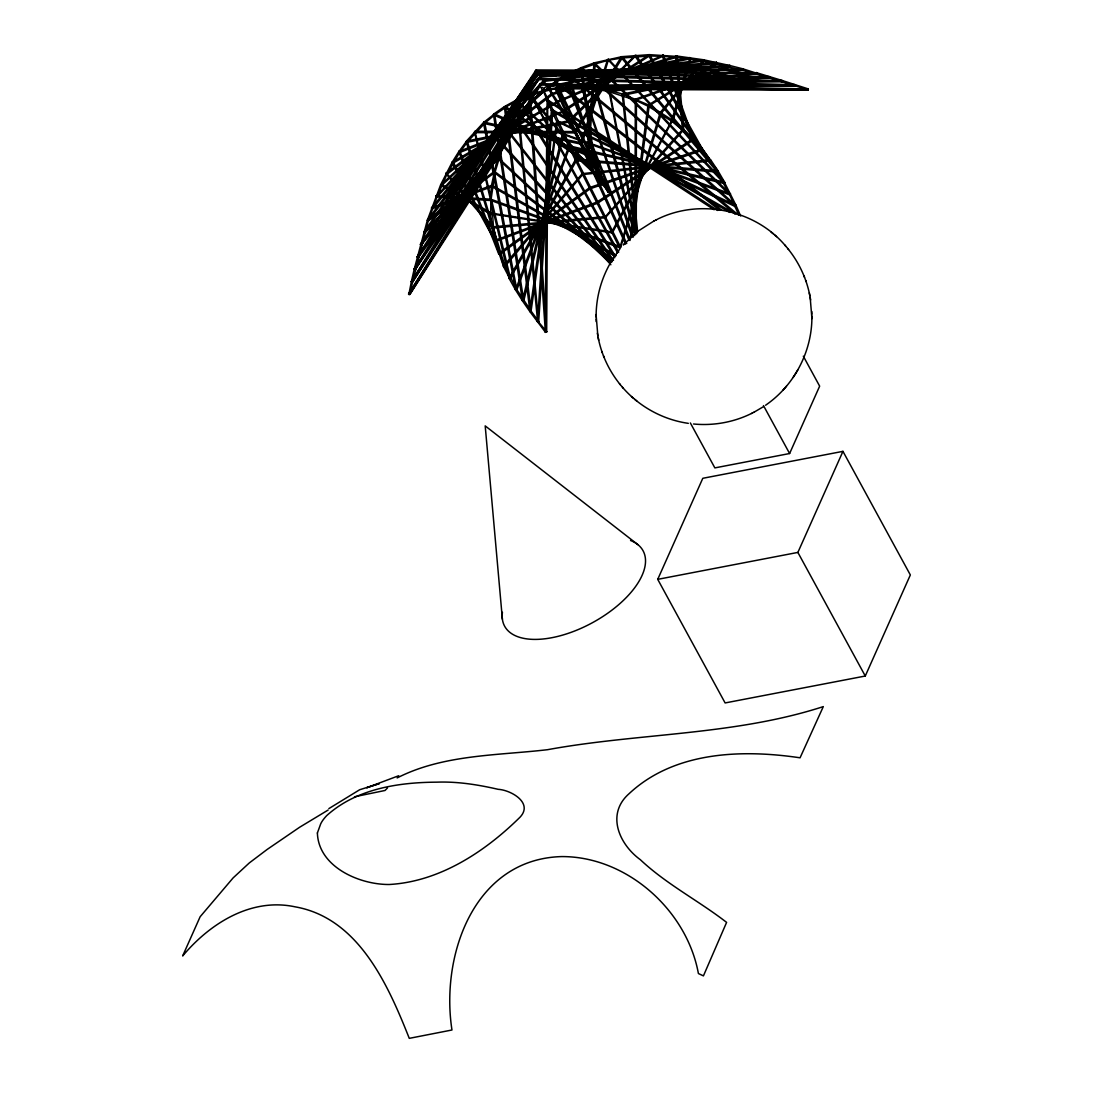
<?xml version="1.0" encoding="UTF-8"?>
<svg xmlns="http://www.w3.org/2000/svg" width="1093" height="1093" viewBox="0 0 1093 1093"><rect width="100%" height="100%" fill="white"/><g stroke="black" fill="none" stroke-linecap="round" stroke-linejoin="round"><path stroke-width="1.5" d="M558.086 142.992L493.845 115.12L493.626 114.096L504.679 106.445L516.647 99.873L529.49 94.463L543.795 90.569L576.653 159.701L620.592 246.977M518.109 114.956L505.485 106.486L505.444 107.579L494.323 115.107L494.446 113.904L588.348 154.66L609.184 191.562L607.995 192.19L608.924 192.259L529.039 95.296L530.201 94.681L593.034 171.724M634.937 234.011L635.306 99.203L729.755 65.498L743.254 68.914L743.226 70.212L743.076 68.886L756.561 73.19M636.276 233.929L636.427 99.559M530.296 95.023L529.039 95.241L530.05 94.572M545.967 222.794L545.366 331.944L538.357 230.486M545.994 219.392L546.063 207.451M546.145 192.108L547.183 99.504L644.023 162.365M547.32 222.835L546.678 332.026L542.046 264.26M547.347 219.42L547.415 205.785M547.443 202.369L547.456 198.953M547.484 193.844L547.511 190.428M547.579 176.793L547.702 99.531M683.781 129.807L605.235 217.835L604.511 217.603L682.606 129.343L683.781 129.807L677.195 56.549L676.649 57.232L676.43 55.962L703.537 59.76L730.206 65.607M605.303 217.753L492.437 228.068L493.394 227.166L446.422 173.09L447.324 173.896L460.057 151.667L504.788 266.132L516.784 289.549L531.089 310.958M630.388 69.501L689.847 57.587C689.765 59.09 690.175 57.055 690.653 58.435L672.974 121.145L671.785 121.214L682.674 130.327C683.057 130.368 682.865 128.728 683.59 130.19M756.629 73.45L756.192 72.575L782.274 80.513L808.233 88.902L808.355 89.858L755.946 73.887L716.502 63.736L716.625 62.438L717.09 63.654L648.272 106.253L671.949 121.46L672.741 120.394L648.914 105.119L622.819 94.08L608.992 90.323L756.534 72.835M467.449 141.407L504.788 266.105L503.572 266.665L494.869 241.061L492.151 227.631L490.62 213.859L490.935 199.213L620.223 246.649L620.004 247.879L490.538 200.333L491.385 185.837L497.383 158.239L502.343 144.904L503.518 145.533L516.688 120.449M491.659 199.923L490.921 200.552L495.061 172.134L503.245 145.301L465.632 191.548M665.418 84.612L595.548 89.189L581.818 87.618L582.077 86.62L659.94 84.243M582.678 87.139L581.941 86.634L633.421 237.031M589.646 141.625L588.662 155.329L587.856 155.903L580.752 143.716L581.271 142.923L582.009 143.716L599.524 89.066M575.505 131.911L588.594 154.933L587.406 155.575L588.676 155.274M460.016 152.05L459.197 152.351L459.033 151.38L507.753 132.239M508.245 133.496L459.661 152.528L460.057 151.708M474.827 132.335L475.578 131.775L474.499 132.185L509.133 278.428L510.417 277.991L509.775 278.633L503.504 266.542L504.761 266.077M648.272 106.322L635.498 100.255L608.924 91.648L608.951 90.336M661.402 113.085L620.633 247.524L619.895 247.592L660.158 112.593L661.443 113.03L661.197 112.333M475.701 180.673L412.567 282.131L428.47 220.089L437.05 196.795L436.517 195.893L491.126 199.213M648.75 105.106L648.122 106.117L649.16 105.625M538.453 72.78L538.63 73.573L564.029 72.684M663.547 55.306L693.631 139.125C694.315 140.273 691.186 139.207 693.481 138.948L702.635 149.276L710.628 160.398L636.112 55.442L605.618 86.21M432.664 208.558L431.598 207.848L432.309 208.012M620.182 246.649L619.485 247.633L575.424 160.275L551.459 110.584L543.043 90.391L543.686 91.47L533.849 100.488L533.712 99.545L618.72 252.21M543.781 91.375L543.453 90.541L543.426 91.675L556.214 88.465L555.79 89.271L568.825 88L569.33 87.044L630.06 239.353M604.361 217.302C605.918 216.592 603.882 216.592 604.812 218.026M684.136 83.382L769.24 77.794C769.13 76.783 769.253 77.48 769.486 76.592M608.91 91.607L609.238 90.405L595.535 87.836L768.925 76.647M682.947 82.808L622.709 95.392L622.491 94.667L623.242 94.626L637.67 231.812M622.778 94.176L623.256 94.681M465.167 196.849L414.862 269.834L414.288 269.015L454.005 205.634M415.504 269.506L458.8 200.525M505.499 117.388L424.835 232.959L424.603 232.071M497.383 158.335L580.301 235.432M498.668 158.54L497.643 157.857L423.729 232.249L532.51 76.346M536.759 74.16L536.745 75.485L536.759 74.133L691.869 78.163M543.44 218.381L570.027 146.216M582.268 87.098L568.743 86.648L555.75 87.918L542.989 90.446L542.975 91.156L543.672 91.552L555.736 82.617L555.763 81.524L664.312 165.63M768.762 76.92L769.158 77.794M795.472 85.09C794.024 86.087 795.964 84.817 795.499 85.213M681.813 85.664L794.966 84.653L794.666 85.814L795.431 85.527M463.978 196.194L414.274 269.042L415.463 269.657M647.917 105.57L648.846 105.174L647.958 105.515L629.992 240.487M717.09 63.654C715.874 62.342 717.445 63.462 716.707 62.533M595.371 167.051L594.168 167.543L595.316 167.147M587.474 155.602C589.66 154.796 585.875 157.228 587.556 151.872M596.122 317.161C595.945 297.132 601.587 277.048 612.162 260.038M811.894 316.014C812.372 350.976 794.406 385.474 765.578 405.23M542.319 223.518L499.692 254.423L493.489 227.399L491.604 199.8M547.989 99.955L546.732 99.941M634.268 157.884L551.733 110.871L552.334 109.696M697.867 144.208L635.019 56.235L636.085 55.429M730.261 193.885L594.469 62.807L595.248 63.503L593.663 85.541M543.153 90.364C543.426 92.604 542.852 90.623 543.617 91.02M557.731 121.145L557.416 121.938L557.635 120.94L651.387 165.344M581.736 68.627L581.039 67.684L594.387 62.82L621.794 56.672L649.297 54.65L677.168 56.44M594.237 167.393L595.357 166.915L594.182 167.598L608.091 192.286M710.751 159.92L718.142 171.041L717.732 171.697L701.542 150.083L692.525 139.89L693.427 138.92M652.22 166.027L701.843 149.003L702.403 149.714M716.257 63.244L716.639 62.465M504.693 266.692C503.545 267.457 503.832 264.971 504.679 266.719L583.238 173.924M464.593 195.961L411.405 281.447L408.823 294.55L409.834 294.359L412.608 281.926L524.982 110.256L533.985 100.283L409.725 294.591L468.214 201.098M673.315 82.959L538.111 79.57L538.904 78.901L538.207 78.245L683.617 81.879M452.338 204.309L418.414 257.388L417.758 256.568L418.51 257.101M509.557 132.349L509.311 133.25L508.395 132.731L515.65 120.462L516.77 121.241L524.982 109.614L615.045 255.557M544.068 221.865L537.537 321.67L538.781 321.574L530.938 310.863M544.628 213.408L544.847 210.02M545.065 206.645L551.391 110.229L552.498 109.819M545.653 218.586L538.671 321.902L517.59 100.447M545.981 213.518L546.309 208.435M547.306 193.215L552.744 110.325M730.356 66.113L729.96 66.823L635.129 70.171M523.807 110.174L524.913 110.311M585.93 162.147L595.316 167.612L594.182 167.598L591.327 147.227M568.415 74.01L602.284 179.266L601.095 179.607L601.737 180.085L602.298 179.32L601 179.703L584.714 128.796M538.63 321.916L537.633 321.957L516.511 99.969L602.27 179.348M577.582 138.251L574.331 132.28L575.205 131.734L575.505 132.526L601.696 90.774M684.573 82.467L743.185 70.225L742.502 69.351L743.445 69.119L622.45 94.053L622.709 95.392M587.802 148.47L592.064 88.998M592.433 83.901L593.895 63.503C595.808 61.905 593.895 65.266 595.248 63.558M590.384 131.42L593.431 88.943M412.594 281.734L411.323 281.693L414.22 269.165L427.377 220.117L440.67 184.69L452.147 162.215L495.17 137.294M493.367 227.112L493.08 228.068L492.178 227.699L492.765 226.838L604.757 216.674M485.032 145.547L447.078 174.17L446.395 173.077M446.518 174.033L446.053 173.459L446.682 174.238L447.324 173.363L437.063 196.754M518.915 119.984L552.785 94.422L548.618 86.484M484.103 173.145L408.536 293.99L409.807 294.331M411.323 281.693L490.361 160.726M414.862 269.834L414.602 268.905M537.975 72.671L539.245 73.122L538.125 72.712M460.385 197.929L420.928 245.16L420.422 244.34L535.857 70.239L756.342 72.835M421.474 245.174L421.297 244.217M425.027 232.631L424.371 232.003M427.718 219.748C427.076 222.098 430.082 219.392 427.664 219.775L494.473 171.382L612.872 259.82M482.846 148.361L428.565 220.731L427.964 219.871L427.609 220.663L428.538 220.786L427.486 219.939L481.726 147.623M495.02 172.161L494.596 171.423L494.787 172.571L428.415 220.909L427.363 220.199M534.45 73.573C539.655 70.621 533.808 70.881 536.964 70.458L743.049 68.886L743.172 70.13M575.533 132.485L557.949 101.772L552.156 93.438L565.245 89.325M551.459 110.338L552.184 109.806L551.692 110.776M600.986 179.648L602.161 179.061M609.156 191.548L556.009 81.852M491.194 199.227L490.921 200.552L435.834 196.863L472.996 156.258M578.129 72.684L540.926 75.472L541.513 76.537L497.739 129.698M480.934 149.7L436.913 197.013L435.793 196.59L436.763 196.234M459.852 152.214L467.421 142.008M736.204 205.689L724.331 182.094L723.908 183.146L724.755 182.422L718.115 171.014L717.363 171.97L718.115 171.014L622.341 56.891L622.026 58.011L649.379 56.003L649.884 55.005L702.567 149.208M683.603 129.384L672.646 120.367L612.353 232.918L490.661 213.75L491.385 213.135L612.886 232.071M491.85 213.859L491.331 214.46L491.864 213.641M509.475 132.226L508.436 132.308L502.425 145.547L594.879 247.237M717.486 172.079L575.956 160.657L576.079 159.305L653.614 165.562L569.562 145.902M502.507 145.642L503.408 144.782L610.7 262.593M503.449 144.822L503.463 145.478M693.495 139.112L692.634 139.931L682.647 130.299L683.48 129.288L682.442 129.958L675.843 56.645L676.786 56.03L627.3 70.69M692.771 139.945C693.864 139.972 692.511 139.439 692.743 138.825L649.051 167.653M523.711 300.575L522.919 300.698L523.752 300.63L494.705 114.451M546.978 100.556L547.907 100.173L547.06 100.583L627.71 153.321M575.424 160.247L576.598 159.619L576.025 160.657M435.82 196.33L436.189 197.205M490.388 199.841L491.563 199.787L490.388 199.937M673.001 121.036L671.73 120.585L611.725 231.948L612.23 232.932M612.941 232.536L611.875 232.358L612.845 231.921M646.25 169.511L590.234 188.747C589.714 187.49 590.958 188.583 589.933 187.463L649.023 167.133M537.961 72.78L538.589 73.559M543.112 91.443C541.677 91.252 546.514 90.145 542.47 87.372M574.945 132.895L525.077 132.759M524.818 110.42L523.848 109.628L524.9 109.532M542.688 220.909L510.445 278.155M575.437 160.302L576.107 159.305M589.4 188.365L589.865 187.449M724.755 182.599L724.031 183.173M631.754 237.304L649.242 105.775M717.008 171.492L718.046 170.986M539.491 71.591C534.012 69.925 537.046 73.682 536.035 71.428L769.54 76.688M536.636 72.411L456.915 197.136M530.87 311.532L529.859 311.286L542.347 223.054M543.289 216.4L556.72 121.514L557.512 121.009L546.514 203.189M504.392 107.087L529.941 311.573L531.048 311.286L543.686 223.163M536.499 227.303L503.6 265.9L503.873 266.706M556.419 88.355L626.726 243.534M533.999 99.818L533.439 100.474L532.947 99.531L523.861 109.505L515.568 120.804L516.702 120.654M491.864 159.428L516.839 289.563L515.595 289.823L568.852 146.271L569.289 147.227L646.646 165.316M516.811 289.932L515.759 289.877L516.811 289.959L542.265 221.565M568.811 146.435L570.068 146.421M536.116 74.625L536.882 75.444L536.253 74.392M496.14 240.843L495.43 241.444L597.68 203.189L693.358 140.013M768.857 76.824L768.898 77.712M503.914 266.665L466.178 141.803L467.176 142.213L484.65 123.318L484.363 122.225L510.226 127.717M581.271 143.224C582.501 144.399 579.809 142.404 581.968 143.811M568.1 87.549L569.303 87.03M640.744 69.405L716.776 63.722L689.874 58.899L690.653 58.435M565.928 87.959L555.504 88.588L646.168 89.599M552.744 94.422L552.307 93.233M475.414 178.569L537.647 78.559L538.89 78.764L538.275 78.245M581.517 68.859L594.797 64.118M581.394 87.481L582.501 87.508L581.872 87.809M729.919 65.498L729.878 66.81L729.919 65.498L587.679 70.485M587.324 155.274L588.239 154.605M506.1 132.54L453.035 163.171L453.322 162.242L495.853 241.485M755.714 73.094L756.192 72.575M608.514 86.333L540.352 85.022C541.021 82.276 540.693 85.8 540.475 83.683L644.46 85.691M555.722 87.932L556.132 88.793L555.176 88.779L625.497 244.108M635.552 233.56L596.191 88.328L582.227 86.88M661.388 113.166L703.906 60.866L703.646 59.814L660.213 112.497L661.156 112.634L660.5 113.371L661.128 112.319M516.811 131.064L466.67 140.997L458.787 151.749L498.736 254.136L499.925 253.521M515.554 289.44L516.538 289.536L515.582 290.041L522.604 301.122C525.665 299.605 520.377 300.78 523.766 300.917L542.251 223.956M581.025 67.711L567.745 73.887L567.813 74.83L568.592 74.119M522.481 300.52L562.594 133.483L653.327 165.699M545.776 209.214L563.838 133.92M608.446 91.102L609.621 90.828L635.73 224.502M723.771 183.187L724.645 182.353L608.664 59.391L607.667 59.418L723.867 183.2M600.549 85.841L608.569 59.391L607.845 60.279L621.999 58.025L622.286 56.877M685.366 83.464L782.151 80.499L781.973 81.825L782.588 81.183L668.602 85.322M729.741 65.621L730.069 66.823L635.593 100.228M622.327 95.31L636.331 232.017M635.142 99.736C636.522 98.425 635.702 100.706 635.675 98.985M420.86 245.146L421.625 244.887L421.01 244.094M621.944 94.872L622.477 95.296M755.618 72.958L756.397 73.627M682.592 130.19L683.535 129.561L682.797 130.327M717.076 171.642L729.509 194.554L738.786 215.02M516.77 289.385L515.595 290.069L509.174 278.524L510.404 278.032L474.977 131.283L508.259 131.365M609.143 90.405L609.552 91.115M676.225 56.085L676.676 57.26L626.125 72.439M689.97 57.587L671.689 120.695L672.905 121.255M621.289 57C621.985 57.956 622.204 55.839 621.289 57L603.199 85.828M494.828 171.505L494.979 172.175L493.995 171.478M533.971 100.242L532.988 99.477L543.344 90.678M494.501 113.932L483.707 122.348L466.383 141.161C467.599 141.352 466.315 140.956 466.971 142.322L507.056 134.384M470.946 185.714L418.455 257.279M510.39 278.578L509.83 278.647M648.627 105.638L648.955 106.267M660.459 113.358L660.964 112.552L660.555 113.317M420.491 244.272L420.737 245.215M698.55 79.68L782.151 81.852L782.301 80.609M567.8 73.873L568.702 74.338M580.725 143.265L591.04 111.09M592.064 107.865L598.254 88.56M599.292 85.35L607.544 59.596M702.84 60.033L703.906 60.866M635.948 56.29L635.17 55.36L603.555 86.361M735.835 205.361L735.261 206.317L736.013 205.511L581.613 67.821M515.623 289.877L483.489 123.003L484.418 122.238M769.076 77.794L535.693 72.698L537.141 70.758M730.056 194.472L730.52 193.871M555.053 82.535C556.036 82.371 554.971 81.114 555.709 82.631L568.018 74.611M555.75 81.647L555.08 81.442L567.732 73.9M595.535 87.864L596.136 88.273M540.953 84.776L531.13 100.488M609.088 91.361L635.716 231.484M608.801 60.101L594.729 64.132M689.369 57.984L690.038 58.899L662.836 56.276L649.16 55.975L649.898 55.033M441.914 185.236L441.531 184.567M459.101 152.173C460.399 150.957 458.076 151.421 459.743 152.433M546.568 331.548L545.503 332.381L546.596 331.575L538.029 321.397M608.664 59.473L607.831 60.334M615.632 256.377L491.686 186.452L492.478 185.482L492.26 186.548L431.667 208.927L431.516 207.93L472.094 158.69M532.933 100.337L532.96 99.545L617.545 252.866M467.312 142.131L466.834 142.322M569.248 121.883L601.97 89.79M595.07 98.794L574.276 132.007L575.096 131.679M735.398 206.577L735.999 205.525M635.539 100.173L636.03 100.283M609.115 91.511L595.412 89.175C596.136 87.085 595.548 89.995 594.906 88.601L634.691 235.582M421.57 245.037L516.101 102.305M657.726 579.345L702.799 478.297L842.949 451.354L910.346 574.959L865.273 676.02L725.124 702.949L657.726 579.345L797.876 552.416L842.949 451.354M690.352 422.95L714.863 467.9L789.611 453.527L819.654 386.157L803.328 356.195M702.416 149.659L701.46 149.973L648.696 55.661C648.859 53.967 650.226 55.593 649.146 54.691M556.829 121.446L644.665 163.663M663.314 56.126L608.924 80.158M498.627 158.717L461.629 195.975M537.606 321.779L538.439 321.998M649.611 55.77L602.899 86.224M531.102 311.286L530.037 311.382L531.184 311.368L505.649 106.923M536.895 70.485L535.529 70.512L536.239 71.469M756.206 73.832L685.27 82.481M535.515 70.539L535.966 71.537L451.149 203.64M535.488 71.728L535.966 72.78M541.527 76.455C540.215 73.846 541.663 77.712 541.103 76.209M536.157 74.488L460.317 195.538M441.832 185.277L441.162 184.922L441.736 185.414L481.904 148.47M589.66 187.586L498.954 253.289L499.761 254.382M507.234 135.204L516.606 121.296M537.688 78.546C539.177 79.488 537.742 78.696 538.084 79.543M474.471 131.98L475.564 131.72M611.725 231.948L612.435 231.593M509.188 277.95L538.18 226.196M539.833 223.245L575.437 159.674M543.522 219.433L576.639 160.302M582.104 87.946L610.946 87.085M529.955 311.396L530.692 310.877L529.914 311.163M542.825 90.705L543.248 91.58M552.662 94.476L552.102 93.738L552.58 94.531L570.601 89.107M493.954 115.161L493.64 114.519L494.637 114.902L484.568 123.4L483.612 123.031L484.773 122.785L491.222 156.094M648.982 54.896L600.74 86.005M581.421 68.955L568.319 75.116L567.404 74.72L568.155 74.447M570.013 146.886L569.289 147.227M480.21 173.418L482.915 169.073M487.423 161.832L538.822 79.242M613.118 258.535L619.854 248.985M793.149 377.454L797.753 370.076M464.211 191.876L537.291 75.171M487.697 167.393L499.378 148.703M510.171 131.461L514.666 124.274M518.26 118.522L539.901 84.038M470.004 198.216L474.499 191.029M475.4 189.595L478.092 185.291M479.895 182.408L487.984 169.47M490.689 165.166L499.665 150.793M503.272 145.041L516.757 123.482M518.547 120.613L529.34 103.357M458.814 151.572L452.119 162.27L453.335 162.283M596.887 95.911L601.396 88.711M604.402 86.456L622.464 57.669M662.59 55.046L663.369 55.142L623.83 72.111M610.249 263.099L614.867 255.721M449.319 206.509L417.184 256.828L418.141 256.623M467.982 201.044L408.563 294.099M469.812 198.175L532.865 99.641M544.683 81.046L508.737 119.806M568.333 120.913L569.275 121.391L568.141 121.132L601.123 88.738M492.205 157.898L504.283 139.426L491.932 157.624M510.786 129.493L523.848 109.532M517.973 99.49L534.819 74.051M650.718 165.972L582.35 173.65L582.965 174.538L710.368 160.985L700.818 148.334M464.935 194.8L471.629 184.99M475.455 179.389L479.281 173.773M481.193 170.973L515.609 120.544L516.128 121.009M466.124 195.442L476.644 180.031M478.556 177.23L489.063 161.819M492.246 227.672L492.888 226.866M574.331 131.857L575.014 131.556M522.973 92.358L535.597 74.283M420.504 244.313L458.268 198.393M414.247 269.124L415.217 269.028M498.531 158.567L497.52 158.717L498.463 158.936M432.514 208.818L479.567 151.736M563.209 111.951L563.1 111.008L563.114 112.019L598.65 88.984M590.329 188.679L545.065 221.524M459.866 198.571L417.184 256.869L417.909 256.554M465.809 190.455L509.297 132.226L476.89 177.612M495.32 240.255L597.024 202L597.775 202.588L597.024 202L644.829 170.44M424.945 232.782L423.934 231.948M483.775 144.891L507.33 113.481M510.404 109.382L513.478 105.297M520.637 95.733L538.057 72.521M493.08 134.712L496.154 130.613M500.252 125.148L506.401 116.965M513.56 107.401L539.163 73.272M701.911 148.99L701.46 149.973M447.133 174.006L446.572 173.186L447.297 173.309M436.585 195.907L435.834 196.234L436.544 196.125M475.305 154.796L478.502 150.902M485.989 141.83L493.462 132.745M499.884 124.971L506.291 117.197M509.502 113.303L540.898 75.499M493.462 134.89L495.594 132.294M461.369 194.636L502.466 144.741M539.778 223.45L582.446 173.377M503.217 145.314L503.286 145.506M557.867 121.774L557.061 122.061M431.585 207.943C432.965 209.228 430.874 207.752 432.145 207.93M452.994 163.171L452.912 162.147M692.675 138.838L692.593 139.89M581.326 68.955L581.503 67.957M625.087 242.974L623.352 244.928L638.134 231.074L654.024 220.95M654.461 166.792L735.876 205.361L735.63 206.345M782.93 390.215L786.468 386.225M492.205 227.494L493.462 227.44L492.861 228.191M710.04 159.715L655.814 165.439M446.245 173.159L446.463 174.006M516.702 121.309L515.841 121.296M423.838 232.112L424.835 232.959L459.251 198.352M475.045 131.42L475.059 132.636L523.41 132.745M497.315 130.108L499.638 127.621M501.96 125.121L543.658 80.295M492.519 137.24L497.151 132.253M499.474 129.766L506.428 122.293M593.909 63.558L594.483 64.063L595.057 63.066M730.015 194.335L730.192 194.322M441.367 184.498L478.502 149.782M458.855 151.503L459.238 151.244M536.731 70.635L536.035 70.212L535.925 71.414M548.044 86.115L547.361 86.566L618.829 71.824M635.129 55.388L635.825 56.453L635.033 56.262M567.704 74.952L735.043 213.927M583.402 174.32L582.323 173.992L582.883 173.186M503.613 265.872L504.365 265.954L503.545 266.583M387.509 787.93L385.037 790.471L354.474 796.783M581.941 86.675L581.9 87.946M484.664 122.689L483.721 122.348M781.905 80.691L703.796 78.477M555.9 89.243L555.285 88.943M510.185 278.387L509.447 278.701M491.044 138.224L504.857 125.504M507.371 123.195L539.997 93.137M543.768 89.667C544.464 85.213 549.82 86.743 548.208 87.194L599.319 77.084M496.96 134.589L527.086 106.854M532.1 102.223L543.399 91.826M545.913 89.503L548.426 87.194M676.676 57.191L675.857 56.754M703.496 59.801L703.619 59.855M523.465 300.889L522.632 301.135L530.009 311.765L545.53 332.409M609.416 91.58L678.507 83.3M497.602 157.884L498.463 158.608M756.042 72.644L756.151 73.914M735.425 206.563L580.492 68.476L582.788 85.186M491.194 214.46L491.385 213.135M446.327 173.063L486.986 142.391M492.396 138.305L518.15 118.877M552.033 93.315L520.855 116.828L595.207 166.737M491.809 140.423L494.514 138.387M499.938 134.302L514.844 123.044M620.455 247.182L620.004 247.114M548.959 85.964L555.353 81.538L554.752 82.344L607.968 192.149L609.156 191.507L595.166 174.333M581.203 143.251C580.602 144.399 582.692 143.347 580.82 143.839M703.25 59.842L703.427 61.085L703.291 59.814L642.329 67.547M580.902 67.711L580.52 68.531M582.009 87.973L568.497 87.59L568.743 86.648L609.184 86.306M590.247 188.693L589.469 188.447M563.073 134.33L563.482 133.1M717.5 171.738L717.309 171.833M494.787 172.571L493.858 172.325L612.08 260.926M596.491 88.765L562.417 110.885L563.469 111.09L514.011 129.78M545.407 331.889L546.65 331.889L545.503 332.067M763.351 406.733L753.979 412.225M568.661 86.661L568.606 87.987L573.893 87.959M441.654 185.414L440.739 185.345L441.326 184.895M328.856 808.615L359.679 789.733L379.298 783.626L366.715 787.739L398.726 775.729M648.176 105.16L716.311 62.533M397.142 777.929C443.13 754.416 497.26 755.564 547.47 749.702C639.05 732.925 734.168 735.521 823.302 706.611L800.062 757.804C741.928 749.17 674.367 751.328 629.09 793.682C605.918 814.025 619.021 844.165 640.32 859.685C666.347 884.196 698.454 900.591 726.599 922.383L703.427 975.885L698.4 973.535C686.8 910.004 626.658 856.311 561.652 856.584C474.007 859.03 440.37 955.378 451.969 1030.002L409.274 1038.35C387.96 984.643 358.436 917.915 295.055 906.821C251.048 897.408 209.911 923.448 182.654 955.965L200.142 916.74L233.11 877.911L249.3 862.937L267.129 849.466L299.646 827.237L328.119 810.05M499.583 134.74L505.485 131.338M508.436 129.63L511.387 127.936M514.325 126.228L517.276 124.52M520.227 122.826L557.116 101.526L558.017 101.936M513.478 128.277L557.772 102.141L588.744 89.066M743.008 70.212L630.634 71.1M543.508 91.662L529.791 95.774L530.296 95.173L539.232 223.655M595.644 89.189L595.726 87.932M483.857 122.293L483.994 123.523L530.979 133.51M498.954 253.289L499.897 253.521L498.736 254.136M656.114 219.898C698.646 197.901 754.894 209.214 785.607 245.98M693.509 423.988C713.456 425.956 733.963 422.24 751.902 413.277M562.991 112.005L514.516 131.051M653.887 221.032L656.456 219.72M751.56 413.455L754.115 412.143M616.261 255.175L491.836 185.25L492.26 186.548M585.028 89.23L557.061 101.567L557.949 101.772M592.789 85.8L616.069 75.54M596.505 85.637L605.823 81.538M703.414 61.085L639.104 69.296M693.877 86.648L808.301 88.957L601.71 88.096M548.03 87.29L547.866 86.784M431.749 207.752L491.836 185.25M649.269 54.882L649.379 55.934M649.447 168.418L702.266 150.287M808.028 88.875L807.932 90.2L669.859 87.522M544.095 80.158C544.956 79.27 543.822 83 544.095 80.103L610.14 71.646M573.401 86.866L615.865 74.119M577.131 87.139L580.41 86.169M585.301 84.694L608.159 77.822M611.424 76.852L616.329 75.376M716.707 63.736L716.065 63.025M592.461 171.861L516.456 101.007L517.372 99.996M522.468 300.821L493.476 114.615L494.378 114.123M595.589 87.836L594.975 88.779M508.587 133.141L509.557 132.95M621.425 57.82L716.981 171.751M412.252 282.24L411.719 282.103M604.279 76.1L617.49 73.45M635.661 69.802L690.161 58.885M497.643 158.936L498.312 158.567L497.602 158.294M520.159 130.395L568.592 120.804M510.39 133.715L520.418 131.734M523.752 131.064L568.825 122.061M493.626 114.615L494.473 114.218M505.185 107.018L505.13 106.977M627.081 69.487L633.858 68.627M544.246 81.401L618.788 71.892M540.516 83.724L540.407 84.981M562.922 134.166C563.824 131.857 562.608 135.218 562.553 133.619M710.272 161.013L710.409 159.92L709.699 160.753M606.847 70.553L620.359 69.556M623.734 69.296L633.872 68.545M645.69 67.67L652.453 67.179M655.827 66.919L716.639 62.41M541.062 76.77L556.282 75.663M564.726 75.034L581.613 73.778M593.444 72.903L615.4 71.277M411.938 281.297L412.608 281.666M807.782 90.132L681.964 89.722M730.438 193.83L656.524 166.86M614.348 86.975L638.08 86.251M648.245 85.937L653.341 85.787M656.729 85.678L663.506 85.473M629.459 86.128L637.902 86.046M648.026 85.964L673.37 85.732M676.745 85.705L680.119 85.678M577.268 87.932L582.337 87.877M614.416 87.604L795.13 85.992M565.914 71.591L581.244 71.482M584.659 71.455L625.524 71.141M572.746 87.987L594.906 88.068M649.584 89.612L678.548 89.722M511.592 131.379L574.822 131.543M542.907 71.632L755.96 73.9M658.095 85.964L663.205 86.06M639.186 86.934L652.822 87.194M657.931 87.29L666.457 87.454M697.129 82.207L715.71 82.672M724.167 82.89L795.335 84.721M696.979 83.546L794.966 85.992M536.608 75.444L690.025 79.461M494.077 172.557C495.785 172.107 492.26 171.902 494.883 172.148M524.831 110.366C522.563 109.505 526.43 109.601 523.875 110.325L614.785 257.716M515.718 120.435L516.729 121.159M575.301 131.775L574.358 132.608M656.989 165.835L717.636 170.74M516.32 100.597L517.18 101.13L530.119 95.296L529.299 95.678M688.317 423.346C662.945 419.726 639.104 406.61 622.395 387.195M424.289 232.932L424.057 232.85M513.464 128.4L531.294 132.185M532.906 132.526L581.558 142.882M532.605 133.852L581.203 144.18M417.717 257.456L417.54 257.388M658.492 166.696L724.331 182.094M653.231 166.86L724.003 183.419M498.504 158.048L611.274 262.238M494.91 241.088L495.716 240.597L494.992 241.293L452.119 162.898C452.065 160.985 453.13 163.458 452.119 162.898M594.182 167.543L587.392 155.52M734.988 206.304L735.603 205.593L734.961 206.235M562.977 134.343L729.851 194.909M568.674 87.946L628.803 239.873M492.396 185.359L491.754 186.479M562.772 145.027L587.802 155.889M571.912 152.733L504.624 107.538L517.372 100.925L516.456 101.007M650.8 166.573L735.302 206.591M609.006 191.316L609.143 191.466M552.402 109.683L735.138 213.791M637.205 159.564L641.632 162.078M650.472 167.12L730.056 212.452M441.681 184.403L491.727 213.285M440.957 185.55L490.907 214.351M504.679 107.565L505.485 106.486M652.521 167.912L717.677 210.457M630.538 155.179L633.38 157.023M650.376 168.131L714.112 209.747M576.12 155.548L583.129 160.261M568.456 73.996L738.513 215.048M601.177 179.949L594.961 174.183M435.957 196.125L436.64 196.822L436.025 196.234M508.491 132.472L607.571 258.986M666.99 167.707L721.926 210.293M554.957 82.59L719.768 210.334M637.929 544.683L485.196 425.887L502.397 619.225M771.084 232.017L773.052 233.697M774.513 234.927L776.522 236.648M631.494 396.54L633.489 398.248M634.965 399.478L636.932 401.158M517.098 100.078L517.481 100.132M584.058 238.916L610.372 263.263M594.1 63.968L729.646 194.786M683.562 129.302L693.468 138.92M539.819 84.667L542.688 91.32M547.989 86.812L547.538 86.265M600.59 253.508L610.864 264.779M446.149 174.006L492.246 227.877M787.711 248.494C798.778 262.033 806.484 278.332 809.804 295.506M598.199 337.669C601.519 354.842 609.238 371.142 620.305 384.681M784.774 244.982L788.559 249.491M619.458 383.684L623.242 388.193M509.543 132.267L611.779 262.142M458.8 152.187L459.62 152.542L458.896 152.009M515.691 120.64L612.408 260.981M516.757 120.49L613.528 260.216M662.331 55.893C664.12 57.191 662.18 54.445 662.29 55.811L692.402 139.713M543.549 81.019L543.781 80.295L547.347 86.962M548.235 88.396L574.371 132.608M562.444 111.582L563.25 111.664L562.485 111.541M763.474 405.585L789.611 453.527M797.876 552.416L865.273 676.02M736.217 205.785L740.699 216.045M804.052 276.064L804.503 277.294M805.664 280.382L806.115 281.598M601.888 351.577L602.352 352.793M603.5 355.881L603.964 357.11M581.394 87.522L631.604 235.883M567.404 74.72L584.195 127.212M636.713 229.516L637.356 232.85M810.173 297.405L811.921 318.609M596.081 314.565L597.844 335.77M809.312 292.924L810.651 299.96M597.352 333.215L598.691 340.251M581.845 68.312L584.14 85.022M584.605 88.369L592.679 147.063M593.608 153.771L595.453 167.188M583.252 88.533L590.644 142.199M539.696 230.418L541.8 260.872M528.998 95.159L537.879 223.723M811.826 311.532L811.867 314.183M596.15 318.992L596.191 321.643M630.552 540.502A78.819 38.938 -28.6 0 1 594.114 621.78A78.819 38.938 -28.6 0 1 502.438 612.299M587.406 155.302L588.567 154.933L587.419 155.165M676.089 56.617L676.102 56.74M607.913 191.862L607.927 191.753M729.468 66.263L729.468 66.195M607.763 59.678L607.776 59.555M516.47 100.201L516.402 100.228M529.244 94.831L530.064 95.378L529.244 94.777M648.887 55.251L648.764 55.251M671.662 120.817C672.987 120.257 672.127 121.719 671.73 120.736M596.833 202.26L597.434 203.271L596.846 202.219M568.1 121.637L569.207 121.555L568.1 121.596M742.598 69.665L742.926 68.982L742.612 69.61M568.497 87.262L568.442 87.194M689.574 58.257L689.574 58.202M551.774 93.984L552.361 94.422L551.787 93.875M556.761 102.25C558.113 103.357 557.034 100.72 556.761 102.359M662.522 55.538L663.041 56.249L662.536 55.483M702.963 60.457L702.977 60.388M504.542 106.704L505.431 107.565L504.556 106.663M540.366 76.1L540.775 76.729L540.352 76.114M535.351 72.042L535.83 72.753L535.365 72.042M537.633 321.957L538.384 322.039L537.647 321.875M537.565 78.86L537.565 78.874M317.394 832.962C318.432 866.927 359.447 884.743 389.299 884.497C439.782 881.627 485.196 851.611 520.159 817.058C533.398 802.849 510.964 790.034 498.189 789.324C478.024 784.692 457.475 781.399 436.722 782.164C398.098 782.369 356.386 788.832 326.711 815.61A31.615 10.506 -33.3 0 0 320.659 823.972L317.394 832.962M723.552 182.941L724.358 182.34L723.566 182.927"/></g></svg>
